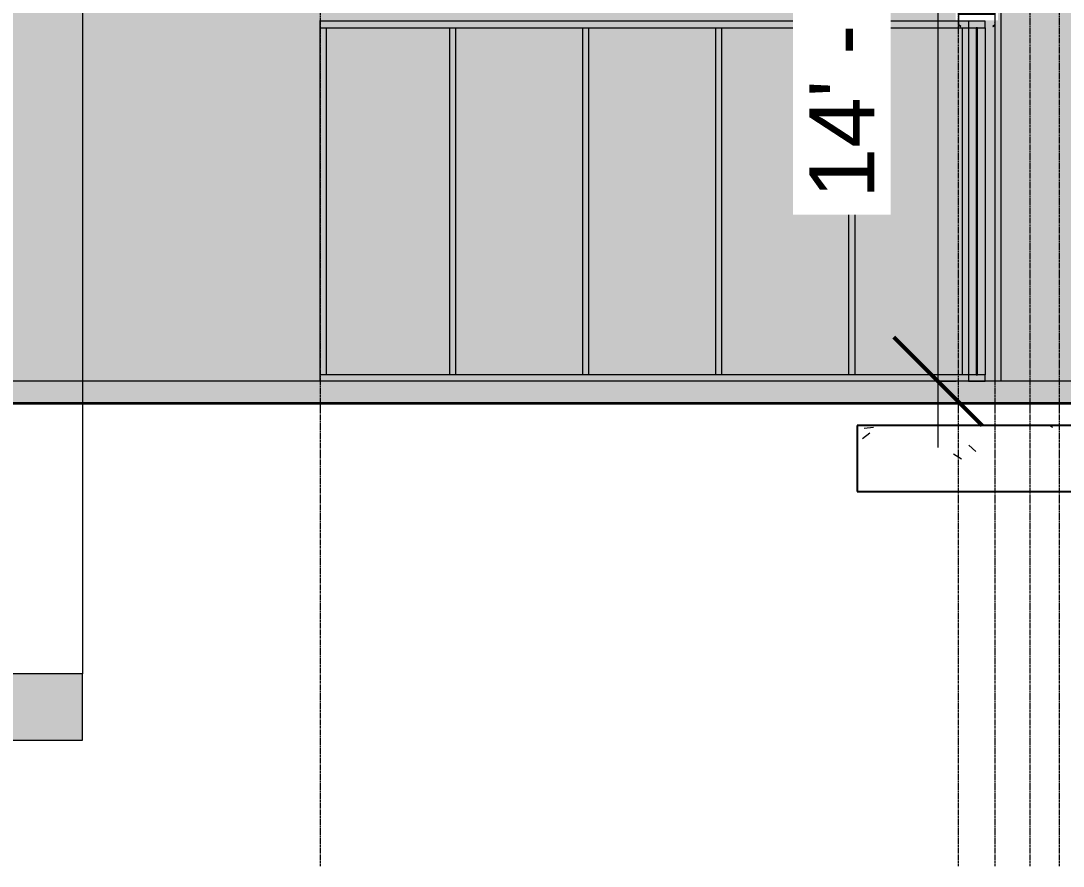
# Model space of a CAD drawing. Header units: inches. Extents: x -23034 to -8448, y -290 to 853.
# Drawn here: x -10517.2 to -10233.7, y -132 to 98.1 of the extents above; entities that cross this region are included whole.
import ezdxf

# ---------------------------------------------------------------- set-up
doc = ezdxf.new("R2010")
doc.units = ezdxf.units.IN
doc.header["$MEASUREMENT"] = 0
doc.linetypes.add('Grid Line 1_2_', pattern=[0.875, 0.5, -0.125, 0.125, -0.125])
for name, color, linetype, lineweight in [('A-ANNO-DIMS', 211, 'Continuous', 9), ('A-ANNO-DIMS-192', 211, 'Continuous', 9), ('A-GLAZ-CURT', 52, 'Continuous', 9), ('A-GLAZ-CWMG', 51, 'Continuous', 9), ('C-BLDG-PADS', 91, 'Continuous', 9), ('C-TOPO', 7, 'Continuous', 9), ('G-ANNO-SYMB', 111, 'Continuous', 9), ('I-WALL', 2, 'Continuous', 9), ('L-SITE-WALL', 31, 'Continuous', 9), ('S-BEAM', 12, 'Continuous', 9), ('S-FNDN', 32, 'Continuous', 9), ('S-GRID', 1, 'Continuous', 9)]:
    doc.layers.add(name, color=color, linetype=linetype, lineweight=lineweight)
doc.styles.add('Arial_1', font='arial.ttf', dxfattribs={"height": 17.703593})
doc.dimstyles.new('Linear_-_3_32__Arial', dxfattribs={"dimscale": 12, "dimtxt": 18, "dimasz": 2, "dimexe": 1.5, "dimexo": 1, "dimgap": 1, "dimtad": 1, "dimdec": 4, "dimrnd": 0.0625, "dimzin": 1, "dimdsep": 46, "dimlunit": 4, "dimtxsty": 'Arial_1', "dimblk1": 'OBLIQUE', "dimblk2": 'OBLIQUE', "dimsah": 1, "dimcen": 0.09, "dimdle": 1.5, "dimazin": 0, "dimtfac": 1, "dimtdec": 4, "dimtix": 1, "dimtmove": 0, "dimatfit": 3, "dimfxl": 1, "dimtvp": 1, "dimtfill": 1, "dimfrac": 2, "dimtolj": 1, "dimtzin": 0, "dimarcsym": 2})
pattern_1 = [(50, (-21606.15, 72.08), (55.0854, -4.81984), [5.76, -63.36]), (355, (-21606.15, 72.08), (-10.6557, 57.76853), [4.608, -50.688]), (100.451, (-21601.557, 71.68), (44.42947, 52.94866), [4.895, -53.848]), (46.184, (-21606.15, 87.44), (81.96444, -12.71212), [8.64, -95.04]), (96.636, (-21599.32, 86.38), (71.7815, 74.8124), [7.343, -80.772]), (351.184, (-21606.15, 87.44), (71.78195, 74.81243), [6.912, -76.032]), (21, (-21598.47, 83.6), (45.84207, -30.92146), [5.76, -63.36]), (326, (-21598.47, 83.6), (18.68706, 55.69148), [4.608, -50.688]), (71.451, (-21594.65, 81.025), (64.5289, 24.7701), [4.895, -53.848]), (37.5, (-21606.148, 72.082), (0.933895, 25.566816), [2.534, -47.539, 2.534, -48.922, -50.88]), (37.5, (-21606.148, 72.082), (0.933895, 25.566816), [-101.53, 2.534, -48.346]), (7.5, (-21606.148, 72.082), (20.20404, 30.2913), [2.534, -26.803, 2.534, -46.387, -19.392]), (7.5, (-21606.148, 72.082), (20.20404, 30.2913), [-78.259, 2.534, -16.858]), (327.5, (-21623.274, 72.082), (40.997785, -1.732403), [2.534, -16.666, 2.534, -57.37, -79.488]), (327.5, (-21623.274, 72.082), (40.997785, -1.732403), [-79.104, 2.534, -76.954]), (317.5, (-21630.954, 72.082), (44.78888, 7.68784), [2.534, -22.426, 2.534, -37.248, -56.448]), (317.5, (-21630.954, 72.082), (44.78888, 7.68784), [-64.742, 2.534, -53.914])]

# ---------------------------------------------------------------- blocks, each defined once
blk = doc.blocks.new('Struct_Sports Complex_2015_rvt-4-Section 16')
at = {"layer": 'S-FNDN'}
h = blk.add_hatch(dxfattribs=at)
h.set_pattern_fill('FP_30', color=256, style=0, pattern_type=2)
h.set_pattern_definition(pattern_1)
h.paths.add_polyline_path([(-22397.05, -30), (-22301.05, -30), (-22301.05, -12), (-22397.05, -12), (-22397.05, -19)], flags=0)
at = {"layer": 'S-FNDN', "color": 10, "lineweight": 25}
for p, q in [((-22301.05, -12), (-22397.05, -12)), ((-22397.05, -12), (-22397.05, -30)), ((-22397.05, -30), (-22301.05, -30))]:
    blk.add_line(p, q, dxfattribs=at)
blk = doc.blocks.new('Girt_C - 10_D-1180340-Section 16')
at = {"layer": 'S-BEAM'}
h = blk.add_hatch(dxfattribs=at)
h.set_pattern_fill('FP_29', color=256, style=0, pattern_type=2)
h.set_pattern_definition([(45, (-21606.148, 72.082), (-19.007, 19.007), []), (45, (-21606.148, 100.882), (-19.007, 19.007), [])])
h.paths.add_polyline_path([(-22368.98, 96.52), (-22368.91, 96.6), (-22369.44, 97.05), (-22369.44, 99.87), (-22369.55, 99.87), (-22369.55, 97)], flags=0)
h.paths.add_polyline_path([(-22360.13, 96.52), (-22359.55, 97), (-22359.55, 99.87), (-22359.66, 99.87), (-22359.66, 97.05), (-22360.2, 96.6)], flags=0)
h.paths.add_polyline_path([(-22359.74, 99.95), (-22359.74, 100.05), (-22369.37, 100.05), (-22369.37, 99.95)], flags=0)
at = {"layer": 'S-BEAM', "lineweight": 15}
for p, q in [((-22369.55, 99.87), (-22369.55, 97)), ((-22369.44, 97.05), (-22369.44, 99.87)), ((-22359.74, 100.05), (-22369.37, 100.05)), ((-22369.37, 99.95), (-22359.74, 99.95)), ((-22359.66, 99.87), (-22359.66, 97.05)), ((-22359.55, 97), (-22359.55, 99.87)), ((-22369.55, 97), (-22368.98, 96.52)), ((-22368.91, 96.6), (-22369.44, 97.05)), ((-22368.98, 96.52), (-22368.91, 96.6)), ((-22359.66, 97.05), (-22360.2, 96.6)), ((-22360.2, 96.6), (-22360.13, 96.52)), ((-22360.13, 96.52), (-22359.55, 97))]:
    blk.add_line(p, q, dxfattribs=at)
for centre, radius, start, end in [((-22369.37, 99.87), 0.188, 90, 180), ((-22369.37, 99.87), 0.0782, 90, 177.8773), ((-22359.74, 99.87), 0.188, 0, 90), ((-22359.74, 99.87), 0.0782, 3.0424, 90)]:
    blk.add_arc(centre, radius, start, end, dxfattribs=at)
blk = doc.blocks.new('columns and girder2 - one-1108489-Section 16')
at = {"layer": 'S-BEAM'}
h = blk.add_hatch(color=256, dxfattribs=at)
h.paths.add_polyline_path([(-21153.8, -6), (-21153.8, -6), (-21155.3, -6)], flags=0)
h.paths.add_polyline_path([(-21153.87, 0), (-21153.8, 0), (-21153.8, 119), (-21191.8, 323.84), (-21193.29, 323.84), (-21155.3, 118.86), (-21155.3, 0)], flags=0)
h.paths.add_polyline_path([(-22339.98, 0), (-22338.55, 0), (-22338.55, 118.85), (-22303.8, 294.08), (-22305.33, 294.08), (-22340.05, 119), (-22340.05, 0)], flags=0)
h.paths.add_polyline_path([(-22359.55, 0), (-22358.05, 0), (-22358.05, 323.95), (-22358.44, 323.95), (-22358.44, 324.3), (-22358.05, 324.3), (-22358.05, 335.8), (-22358.44, 335.8), (-22358.44, 336.15), (-22359.55, 336.13), (-22359.55, 194.5), (-22358.8, 194.5), (-22358.8, 98.25), (-22359.55, 98.25), (-22359.55, 61.61)], flags=0)
h.paths.add_polyline_path([(-21135.8, 0), (-21135.05, 0), (-21135.05, 146.25), (-21134.3, 146.25), (-21134.3, 387.19), (-21135.8, 387.12), (-21135.8, 21.31)], flags=0)
h = blk.add_hatch(color=256, dxfattribs=at)
h.paths.add_polyline_path([(-22340.05, -6), (-22340.05, -6), (-22358.05, -6)], flags=0)
h.paths.add_polyline_path([(-21135.8, -6), (-21135.8, -6), (-21153.8, -6)], flags=0)
h.paths.add_polyline_path([(-22357.19, 0), (-22340.05, 0), (-22340.05, 119), (-22305.33, 294.08), (-22305.33, 338.39), (-22357.08, 336.15), (-22354.43, 336.1), (-22354.43, 335.8), (-22355.79, 335.8), (-22356.16, 335.65), (-22356.32, 335.28), (-22356.24, 324.65), (-22356.16, 324.46), (-22355.79, 324.3), (-22354.43, 324.3), (-22354.43, 323.95), (-22358.05, 323.95), (-22358.05, 286.6), (-22307.55, 286.6), (-22307.55, 285.6), (-22358.05, 285.6), (-22358.05, 0)], flags=0)
h.paths.add_polyline_path([(-21135.8, 0), (-21135.8, 324.09), (-21188.62, 324.09), (-21188.62, 325.09), (-21135.8, 325.09), (-21135.8, 387.12), (-21191.62, 384.8), (-21191.62, 323.84), (-21191.77, 323.84), (-21153.8, 118.86), (-21153.8, 0), (-21136.67, 0)], flags=0)
h.paths.add_polyline_path([(-22302.33, 298.06), (-22123.26, 329.96), (-22009.3, 321.88), (-22010.58, 350.67), (-22302.33, 338.52), (-22302.33, 303.43)], flags=0)
h.paths.add_polyline_path([(-22006.29, 321.79), (-21643.96, 326.98), (-21645.67, 365.88), (-22007.5, 350.8), (-22006.29, 321.86)], flags=0)
h.paths.add_polyline_path([(-22357.08, 324.3), (-22356.68, 324.53), (-22356.55, 324.83), (-22356.63, 335.46), (-22356.71, 335.65), (-22357.08, 335.8), (-22358.05, 335.8), (-22358.05, 324.3)], flags=0)
h.paths.add_polyline_path([(-21640.96, 327.17), (-21403.33, 358.96), (-21194.62, 329.63), (-21194.62, 384.67), (-21642.58, 366.01), (-21641.34, 336.13)], flags=0)
for p, q in [((-22358.05, 323.95), (-22358.05, 0)), ((-22359.55, 0), (-22359.55, 97))]:
    blk.add_line(p, q, dxfattribs=at)
blk = doc.blocks.new('System Panel - Interior Glazing-1179644-Section 16')
at = {"layer": 'A-GLAZ-CURT'}
blk.add_hatch(color=256, dxfattribs=at).paths.add_polyline_path([(-22507.99, 1.75), (-22507.99, 96.25), (-22541.43, 96.25), (-22541.43, 1.75)], flags=0)
blk = doc.blocks.new('System Panel - Interior Glazing-1179545-Section 16')
at = {"layer": 'A-GLAZ-CURT'}
blk.add_hatch(color=256, dxfattribs=at).paths.add_polyline_path([(-22506.24, 1.75), (-22471.8, 1.75), (-22471.8, 96.25), (-22506.24, 96.25), (-22506.24, 61.61)], flags=0)
blk = doc.blocks.new('System Panel - Interior Glazing-1179645-Section 16')
at = {"layer": 'A-GLAZ-CURT'}
blk.add_hatch(color=256, dxfattribs=at).paths.add_polyline_path([(-22368.55, 1.75), (-22368.55, 96.25), (-22397.68, 96.25), (-22397.68, 1.75)], flags=0)
blk = doc.blocks.new('Rectangular Mullion - Interior 1_75_ x 4_5_-1179476-Section 16')
at = {"layer": 'A-GLAZ-CWMG'}
blk.add_hatch(color=256, dxfattribs=at).paths.add_polyline_path([(-22369.2, 96.25), (-22366.8, 96.25), (-22366.8, 98), (-22369.44, 98), (-22369.44, 97.05), (-22368.91, 96.6), (-22368.98, 96.52), (-22369.55, 97.05), (-22369.55, 98), (-22398.55, 98), (-22398.55, 96.25), (-22369.44, 96.25)], flags=0)
for p, q in [((-22369.55, 98), (-22398.55, 98)), ((-22366.8, 98), (-22369.44, 98)), ((-22398.55, 96.25), (-22366.8, 96.25))]:
    blk.add_line(p, q, dxfattribs=at)
blk = doc.blocks.new('Rectangular Mullion - Interior 1_75_ x 4_5_-1179477-Section 16')
at = {"layer": 'A-GLAZ-CWMG'}
blk.add_hatch(color=256, dxfattribs=at).paths.add_polyline_path([(-22507.12, 96.25), (-22507.12, 98), (-22543.18, 98), (-22543.18, 96.25)], flags=0)
for p, q in [((-22507.12, 98), (-22543.18, 98)), ((-22543.18, 96.25), (-22507.12, 96.25))]:
    blk.add_line(p, q, dxfattribs=at)
blk = doc.blocks.new('Rectangular Mullion - Interior 1_75_ x 4_5_-1179478-Section 16')
at = {"layer": 'A-GLAZ-CWMG'}
blk.add_hatch(color=256, dxfattribs=at).paths.add_polyline_path([(-22507.12, 96.25), (-22470.93, 96.25), (-22470.93, 98), (-22507.12, 98)], flags=0)
for p, q in [((-22470.93, 98), (-22507.12, 98)), ((-22507.12, 96.25), (-22470.93, 96.25))]:
    blk.add_line(p, q, dxfattribs=at)
blk = doc.blocks.new('Rectangular Mullion - Interior 1_75_ x 4_5_-1179479-Section 16')
at = {"layer": 'A-GLAZ-CWMG'}
blk.add_hatch(color=256, dxfattribs=at).paths.add_polyline_path([(-22507.12, 0), (-22507.12, 1.75), (-22543.18, 1.75), (-22543.18, 0)], flags=0)
blk.add_line((-22507.12, 1.75), (-22543.18, 1.75), dxfattribs=at)
blk = doc.blocks.new('Rectangular Mullion - Interior 1_75_ x 4_5_-1179480-Section 16')
at = {"layer": 'A-GLAZ-CWMG'}
blk.add_hatch(color=256, dxfattribs=at).paths.add_polyline_path([(-22470.93, 0), (-22470.93, 1.75), (-22507.12, 1.75), (-22507.12, 0)], flags=0)
blk.add_line((-22470.93, 1.75), (-22507.12, 1.75), dxfattribs=at)
blk = doc.blocks.new('Rectangular Mullion - Interior 1_75_ x 4_5_-1179481-Section 16')
at = {"layer": 'A-GLAZ-CWMG'}
blk.add_hatch(color=256, dxfattribs=at).paths.add_polyline_path([(-22366.8, 0), (-22366.8, 1.75), (-22398.55, 1.75), (-22398.55, 0)], flags=0)
blk.add_line((-22366.8, 1.75), (-22398.55, 1.75), dxfattribs=at)
blk = doc.blocks.new('Rectangular Mullion - Interior 1_75_ x 4_5_-1179486-Section 16')
at = {"layer": 'A-GLAZ-CWMG'}
blk.add_hatch(color=256, dxfattribs=at).paths.add_polyline_path([(-22366.8, 1.75), (-22366.8, 96.25), (-22368.55, 96.25), (-22368.55, 1.75)], flags=0)
for p, q in [((-22368.55, 96.25), (-22366.8, 96.25)), ((-22368.55, 96.25), (-22368.55, 1.75)), ((-22366.8, 1.75), (-22368.55, 1.75))]:
    blk.add_line(p, q, dxfattribs=at)
blk = doc.blocks.new('Rectangular Mullion - Interior 1_75_ x 4_5_-1179487-Section 16')
at = {"layer": 'A-GLAZ-CWMG'}
blk.add_hatch(color=256, dxfattribs=at).paths.add_polyline_path([(-22541.43, 1.75), (-22541.43, 96.25), (-22543.18, 96.25), (-22543.18, 1.75)], flags=0)
for p, q in [((-22543.18, 96.25), (-22541.43, 96.25)), ((-22541.43, 1.75), (-22541.43, 96.25)), ((-22541.43, 1.75), (-22543.18, 1.75))]:
    blk.add_line(p, q, dxfattribs=at)
blk = doc.blocks.new('Rectangular Mullion - Interior 1_75_ x 4_5_-1179482-Section 16')
at = {"layer": 'A-GLAZ-CWMG'}
blk.add_hatch(color=256, dxfattribs=at).paths.add_polyline_path([(-22506.24, 1.75), (-22506.24, 96.25), (-22507.99, 96.25), (-22507.99, 1.75)], flags=0)
for p, q in [((-22507.99, 96.25), (-22506.24, 96.25)), ((-22507.99, 96.25), (-22507.99, 1.75)), ((-22506.24, 1.75), (-22506.24, 96.25)), ((-22506.24, 1.75), (-22507.99, 1.75))]:
    blk.add_line(p, q, dxfattribs=at)
blk = doc.blocks.new('System Panel - Interior Glazing-V186-Section 16')
at = {"layer": 'A-GLAZ-CURT'}
blk.add_hatch(color=256, dxfattribs=at).paths.add_polyline_path([(-22364.37, 1.75), (-22364.37, 96.25), (-22364.74, 96.25), (-22364.74, 1.75)], flags=0)
for p, q in [((-22364.37, 96.25), (-22364.74, 96.25)), ((-22364.74, 96.25), (-22364.74, 1.75)), ((-22364.37, 1.75), (-22364.37, 96.25)), ((-22364.74, 1.75), (-22364.37, 1.75))]:
    blk.add_line(p, q, dxfattribs=at)
blk = doc.blocks.new('Rectangular Mullion - Interior 1_75_ x 4_5_-1179490-Section 16')
at = {"layer": 'A-GLAZ-CWMG'}
blk.add_hatch(color=256, dxfattribs=at).paths.add_polyline_path([(-22366.8, 96.25), (-22362.3, 96.25), (-22362.3, 98), (-22366.8, 98)], flags=0)
at = {"layer": 'A-GLAZ-CWMG', "lineweight": 13}
for p, q in [((-22362.3, 98), (-22366.8, 98)), ((-22366.8, 98), (-22366.8, 96.25)), ((-22362.3, 96.25), (-22362.3, 98)), ((-22366.8, 96.25), (-22362.3, 96.25))]:
    blk.add_line(p, q, dxfattribs=at)
blk = doc.blocks.new('Rectangular Mullion - Interior 1_75_ x 4_5_-1179494-Section 16')
at = {"layer": 'A-GLAZ-CWMG'}
blk.add_hatch(color=256, dxfattribs=at).paths.add_polyline_path([(-22362.3, 0), (-22362.3, 1.75), (-22366.8, 1.75), (-22366.8, 0)], flags=0)
at = {"layer": 'A-GLAZ-CWMG', "lineweight": 13}
for p, q in [((-22362.3, 1.75), (-22366.8, 1.75)), ((-22366.8, 1.75), (-22366.8, 0)), ((-22366.8, 0), (-22362.3, 0)), ((-22362.3, 0), (-22362.3, 1.75))]:
    blk.add_line(p, q, dxfattribs=at)
blk = doc.blocks.new('Rectangular Mullion - Interior 1_75_ x 4_5_-1179498-Section 16')
at = {"layer": 'A-GLAZ-CWMG'}
h = blk.add_hatch(color=256, dxfattribs=at)
h.paths.add_polyline_path([(-22364.74, 1.75), (-22364.74, 96.25), (-22366.8, 96.25), (-22366.8, 1.75)], flags=0)
h.paths.add_polyline_path([(-22362.3, 1.75), (-22362.3, 96.25), (-22364.37, 96.25), (-22364.37, 1.75)], flags=0)
for p, q in [((-22366.8, 96.25), (-22366.8, 1.75)), ((-22362.3, 96.25), (-22362.3, 1.75))]:
    blk.add_line(p, q, dxfattribs=at)
blk = doc.blocks.new('Section - 3_32_ x 3_8_-18514-Section 16')
at = {"layer": 'G-ANNO-SYMB'}
blk.add_hatch(color=256, dxfattribs=at).paths.add_polyline_path([(-22131.83, -79.66), (-22059.83, -79.66), (-22059.83, -97.66), (-22131.83, -97.66)], flags=0)
for p, q in [((-22131.83, -79.66), (-22131.83, -97.66)), ((-22059.83, -79.66), (-22131.83, -79.66)), ((-22059.83, -97.66), (-22059.83, -79.66)), ((-22131.83, -97.66), (-22059.83, -97.66))]:
    blk.add_line(p, q, dxfattribs=at)
blk = doc.blocks.new('DIMBLOCK2-Section 16')
at = {"layer": 'A-ANNO-DIMS-192'}
for p, q in [((-10267.73, 194), (-10267.73, -18)), ((-10262.76, 176), (-10285.73, 176)), ((-10267.73, 176), (-10262.76, 176)), ((-10262.76, 0), (-10285.73, 0)), ((-10267.73, 0), (-10262.76, 0))]:
    blk.add_line(p, q, dxfattribs=at)
at = {"layer": 'A-ANNO-DIMS-192', "lineweight": 50}
for p, q in [((-10267.73, 176), (-10279.73, 188)), ((-10267.73, 176), (-10255.73, 164)), ((-10267.73, 0), (-10279.73, 12)), ((-10267.73, 0), (-10255.73, -12))]:
    blk.add_line(p, q, dxfattribs=at)
at = {"layer": 'A-ANNO-DIMS-192', "color": 0, "insert": (-10302.7, 49.78), "char_height": 17.704, "width": 91.7169, "attachment_point": 1, "rotation": 90, "line_spacing_factor": 0.938532, "style": 'Arial_1', "bg_fill": 3, "box_fill_scale": 1.25, "bg_fill_color": 0, "bg_fill_transparency": 0}
blk.add_mtext('14\' - 8"', dxfattribs=at)
blk = doc.blocks.new('_Oblique')
at = {"color": 0, "linetype": 'ByBlock', "lineweight": -2}
blk.add_line((-0.5, -0.5), (0.5, 0.5), dxfattribs=at)

msp = doc.modelspace()

# ---------------------------------------------------------------- hatches: boundary and pattern name
at = {"layer": 'C-BLDG-PADS'}
h = msp.add_hatch(dxfattribs=at)
h.set_pattern_fill('FP_30', color=256, style=0, pattern_type=2)
h.set_pattern_definition(pattern_1)
h.paths.add_polyline_path([(-9024.9102, -6), (-9024.9102, 0), (-10683.4102, 0), (-10683.4102, -6), (-9067.38024, -6)], flags=0)
at = {"layer": 'I-WALL', "lineweight": 5}
h = msp.add_hatch(color=256, dxfattribs=at)
h.paths.add_polyline_path([(-10616.73024, 0), (-10435.7852, 0), (-10435.7852, 98.25), (-10262.9102, 98.25), (-10262.9102, 112.3121), (-10298.07251, 110.847), (-10298.65534, 123.90016), (-10298.65534, 110.83487), (-10507.14834, 110.89459), (-10510.0728, 111.51843), (-10512.54672, 112.56602), (-10513.21054, 112.95835), (-10515.05415, 114.30878), (-10516.20271, 115.37502), (-10581.7654, 115.37502), (-10584.18986, 115.63088), (-10586.67065, 116.45579), (-10588.56357, 117.50515), (-10590.43932, 119.11959), (-10591.74303, 120.70817), (-10592.96454, 123.15398), (-10593.23551, 124.04722), (-10604.85911, 123.5629), (-10606.18084, 122.06607), (-10607.71348, 120.80826), (-10609.78812, 119.69934), (-10612.03924, 119.01647), (-10614.38032, 118.7859), (-10616.73024, 119.01915), (-10618.97252, 119.69934), (-10621.04717, 120.80826), (-10623.12282, 122.61403), (-10623.27191, 122.7957), (-10663.10293, 121.13608), (-10664.18533, 146.6131), (-10665.09379, 146.5), (-10664.6602, 146.5), (-10664.6602, 0)], flags=0)
h.paths.add_polyline_path([(-10286.24944, 115.3431), (-10284.40745, 115.60015), (-10285.62046, 115.43162), (-10286.18079, 115.35276)], flags=0)
h.paths.add_polyline_path([(-10284.286, 115.62406), (-10284.23962, 115.6332), (-10284.25986, 115.6332)], flags=0)
h.paths.add_polyline_path([(-10282.43527, 116.27613), (-10281.66574, 116.68106), (-10282.43247, 116.27777)], flags=0)
h.paths.add_polyline_path([(-10280.76168, 117.26451), (-10280.04653, 117.84142), (-10279.89518, 117.98376), (-10280.11555, 117.84142), (-10280.74943, 117.27545)], flags=0)
h.paths.add_polyline_path([(-10279.28417, 118.59342), (-10278.21636, 119.99095), (-10279.24756, 118.64202)], flags=0)
h.paths.add_polyline_path([(-10278.09463, 120.19677), (-10277.38084, 121.63866), (-10277.80993, 120.7873)], flags=0)
h.paths.add_polyline_path([(-10277.25423, 121.97838), (-10276.86485, 123.40503), (-10277.23157, 122.06607)], flags=0)
at = {"layer": 'L-SITE-WALL', "lineweight": 5}
h = msp.add_hatch(color=256, dxfattribs=at)
h.paths.add_polyline_path([(-10254.9102, 0), (-10252.1602, 0), (-10252.1602, 97), (-10252.73473, 96.51791), (-10252.80504, 96.6017), (-10252.26957, 97.051), (-10252.26957, 98.25), (-10262.05082, 98.25), (-10262.05082, 98), (-10254.9102, 98), (-10254.9102, 1.75)], flags=0)
h.paths.add_polyline_path([(-10262.1602, 98), (-10262.1602, 98.25), (-10262.9102, 98.25), (-10262.9102, 98)], flags=0)

# ---------------------------------------------------------------- linework, layer by layer
at = {"layer": 'C-BLDG-PADS'}
for p, q in [((-9027.6602, 0), (-10679.1602, 0)), ((-10683.4102, -6), (-9024.9102, -6))]:
    msp.add_line(p, q, dxfattribs=at)
at = {"layer": 'C-TOPO', "lineweight": 35}
msp.add_line((-9451.55011, -6.00628), (-10683.4102, -6.00628), dxfattribs=at)
at = {"layer": 'C-TOPO'}
msp.add_line((-9451.55075, -6.00628), (-10683.40963, -6.00628), dxfattribs=at)
at = {"layer": 'G-ANNO-SYMB'}
msp.add_line((-10500.44384, 545.15708), (-10500.44384, -79.66081), dxfattribs=at)
at = {"layer": 'I-WALL'}
msp.add_line((-10435.7852, 0), (-10435.7852, 98.25), dxfattribs=at)
at = {"layer": 'L-SITE-WALL'}
msp.add_line((-10262.9102, 98), (-10262.9102, 98.25), dxfattribs=at)
at = {"layer": 'S-GRID', "linetype": 'Grid Line 1_2_'}
for p, q in [((-10435.6602, -132), (-10435.6602, 648.65882)), ((-10435.6602, -132), (-10435.6602, 648.65882)), ((-10262.1602, -132), (-10262.1602, 648.65882)), ((-10252.1602, -132), (-10252.1602, 648.65882)), ((-10252.1602, -132), (-10252.1602, 648.65882)), ((-10242.6602, -132), (-10242.6602, 648.65882)), ((-10234.6602, -132), (-10234.6602, 648.65882))]:
    msp.add_line(p, q, dxfattribs=at)

# ---------------------------------------------------------------- block references
at = {"layer": 'A-GLAZ-CURT'}
for name, p in [('System Panel - Interior Glazing-1179644-Section 16', (12107.39261, 0)), ('System Panel - Interior Glazing-1179545-Section 16', (12107.39261, 0)), ('System Panel - Interior Glazing-1179545-Section 16', (12143.58011, 0)), ('System Panel - Interior Glazing-1179545-Section 16', (12179.76761, 0)), ('System Panel - Interior Glazing-1179645-Section 16', (12107.39261, 0)), ('System Panel - Interior Glazing-V186-Section 16', (12107.39261, 0))]:
    msp.add_blockref(name, p, dxfattribs=at)
at = {"layer": 'A-GLAZ-CWMG'}
for name, p in [('Rectangular Mullion - Interior 1_75_ x 4_5_-1179477-Section 16', (12107.39261, 0)), ('Rectangular Mullion - Interior 1_75_ x 4_5_-1179478-Section 16', (12107.39261, 0)), ('Rectangular Mullion - Interior 1_75_ x 4_5_-1179478-Section 16', (12143.58011, 0)), ('Rectangular Mullion - Interior 1_75_ x 4_5_-1179478-Section 16', (12179.76761, 0)), ('Rectangular Mullion - Interior 1_75_ x 4_5_-1179476-Section 16', (12107.39261, 0)), ('Rectangular Mullion - Interior 1_75_ x 4_5_-1179490-Section 16', (12107.39261, 0)), ('Rectangular Mullion - Interior 1_75_ x 4_5_-1179487-Section 16', (12107.39261, 0)), ('Rectangular Mullion - Interior 1_75_ x 4_5_-1179482-Section 16', (12107.39261, 0)), ('Rectangular Mullion - Interior 1_75_ x 4_5_-1179482-Section 16', (12143.58011, 0)), ('Rectangular Mullion - Interior 1_75_ x 4_5_-1179482-Section 16', (12179.76761, 0)), ('Rectangular Mullion - Interior 1_75_ x 4_5_-1179482-Section 16', (12215.95511, 0)), ('Rectangular Mullion - Interior 1_75_ x 4_5_-1179486-Section 16', (12107.39261, 0)), ('Rectangular Mullion - Interior 1_75_ x 4_5_-1179498-Section 16', (12107.39261, 0)), ('Rectangular Mullion - Interior 1_75_ x 4_5_-1179479-Section 16', (12107.39261, 0)), ('Rectangular Mullion - Interior 1_75_ x 4_5_-1179480-Section 16', (12107.39261, 0)), ('Rectangular Mullion - Interior 1_75_ x 4_5_-1179480-Section 16', (12143.58011, 0)), ('Rectangular Mullion - Interior 1_75_ x 4_5_-1179480-Section 16', (12179.76761, 0)), ('Rectangular Mullion - Interior 1_75_ x 4_5_-1179481-Section 16', (12107.39261, 0)), ('Rectangular Mullion - Interior 1_75_ x 4_5_-1179494-Section 16', (12107.39261, 0))]:
    msp.add_blockref(name, p, dxfattribs=at)
at = {"layer": 'G-ANNO-SYMB'}
msp.add_blockref('Section - 3_32_ x 3_8_-18514-Section 16', (11559.38924, 0), dxfattribs=at)
at = {"layer": 'S-BEAM'}
for name in ['columns and girder2 - one-1108489-Section 16', 'Girt_C - 10_D-1180340-Section 16']:
    msp.add_blockref(name, (12107.39261, 0), dxfattribs=at)

# ---------------------------------------------------------------- next in the draw order: dimensions: what is measured, and where the dimension line sits
at = {"layer": 'A-ANNO-DIMS'}
dim = msp.add_linear_dim(base=(-10267.73399, 0), p1=(-10250.76343, 176), p2=(-10250.76343, 0), angle=90, dimstyle='Linear_-_3_32__Arial', override={"dimpost": '<>', "dimfxl": 176}, dxfattribs=at)
dim.commit()
dim.dimension.update_dxf_attribs({"geometry": 'DIMBLOCK2-Section 16', "text_midpoint": (-10288.77296, 88)})

# ---------------------------------------------------------------- next in the draw order: block references
at = {"color": 90, "lineweight": 5}
msp.add_blockref('Struct_Sports Complex_2015_rvt-4-Section 16', (12107.39261, 0), dxfattribs=at)

doc.saveas('drawing.dxf')
